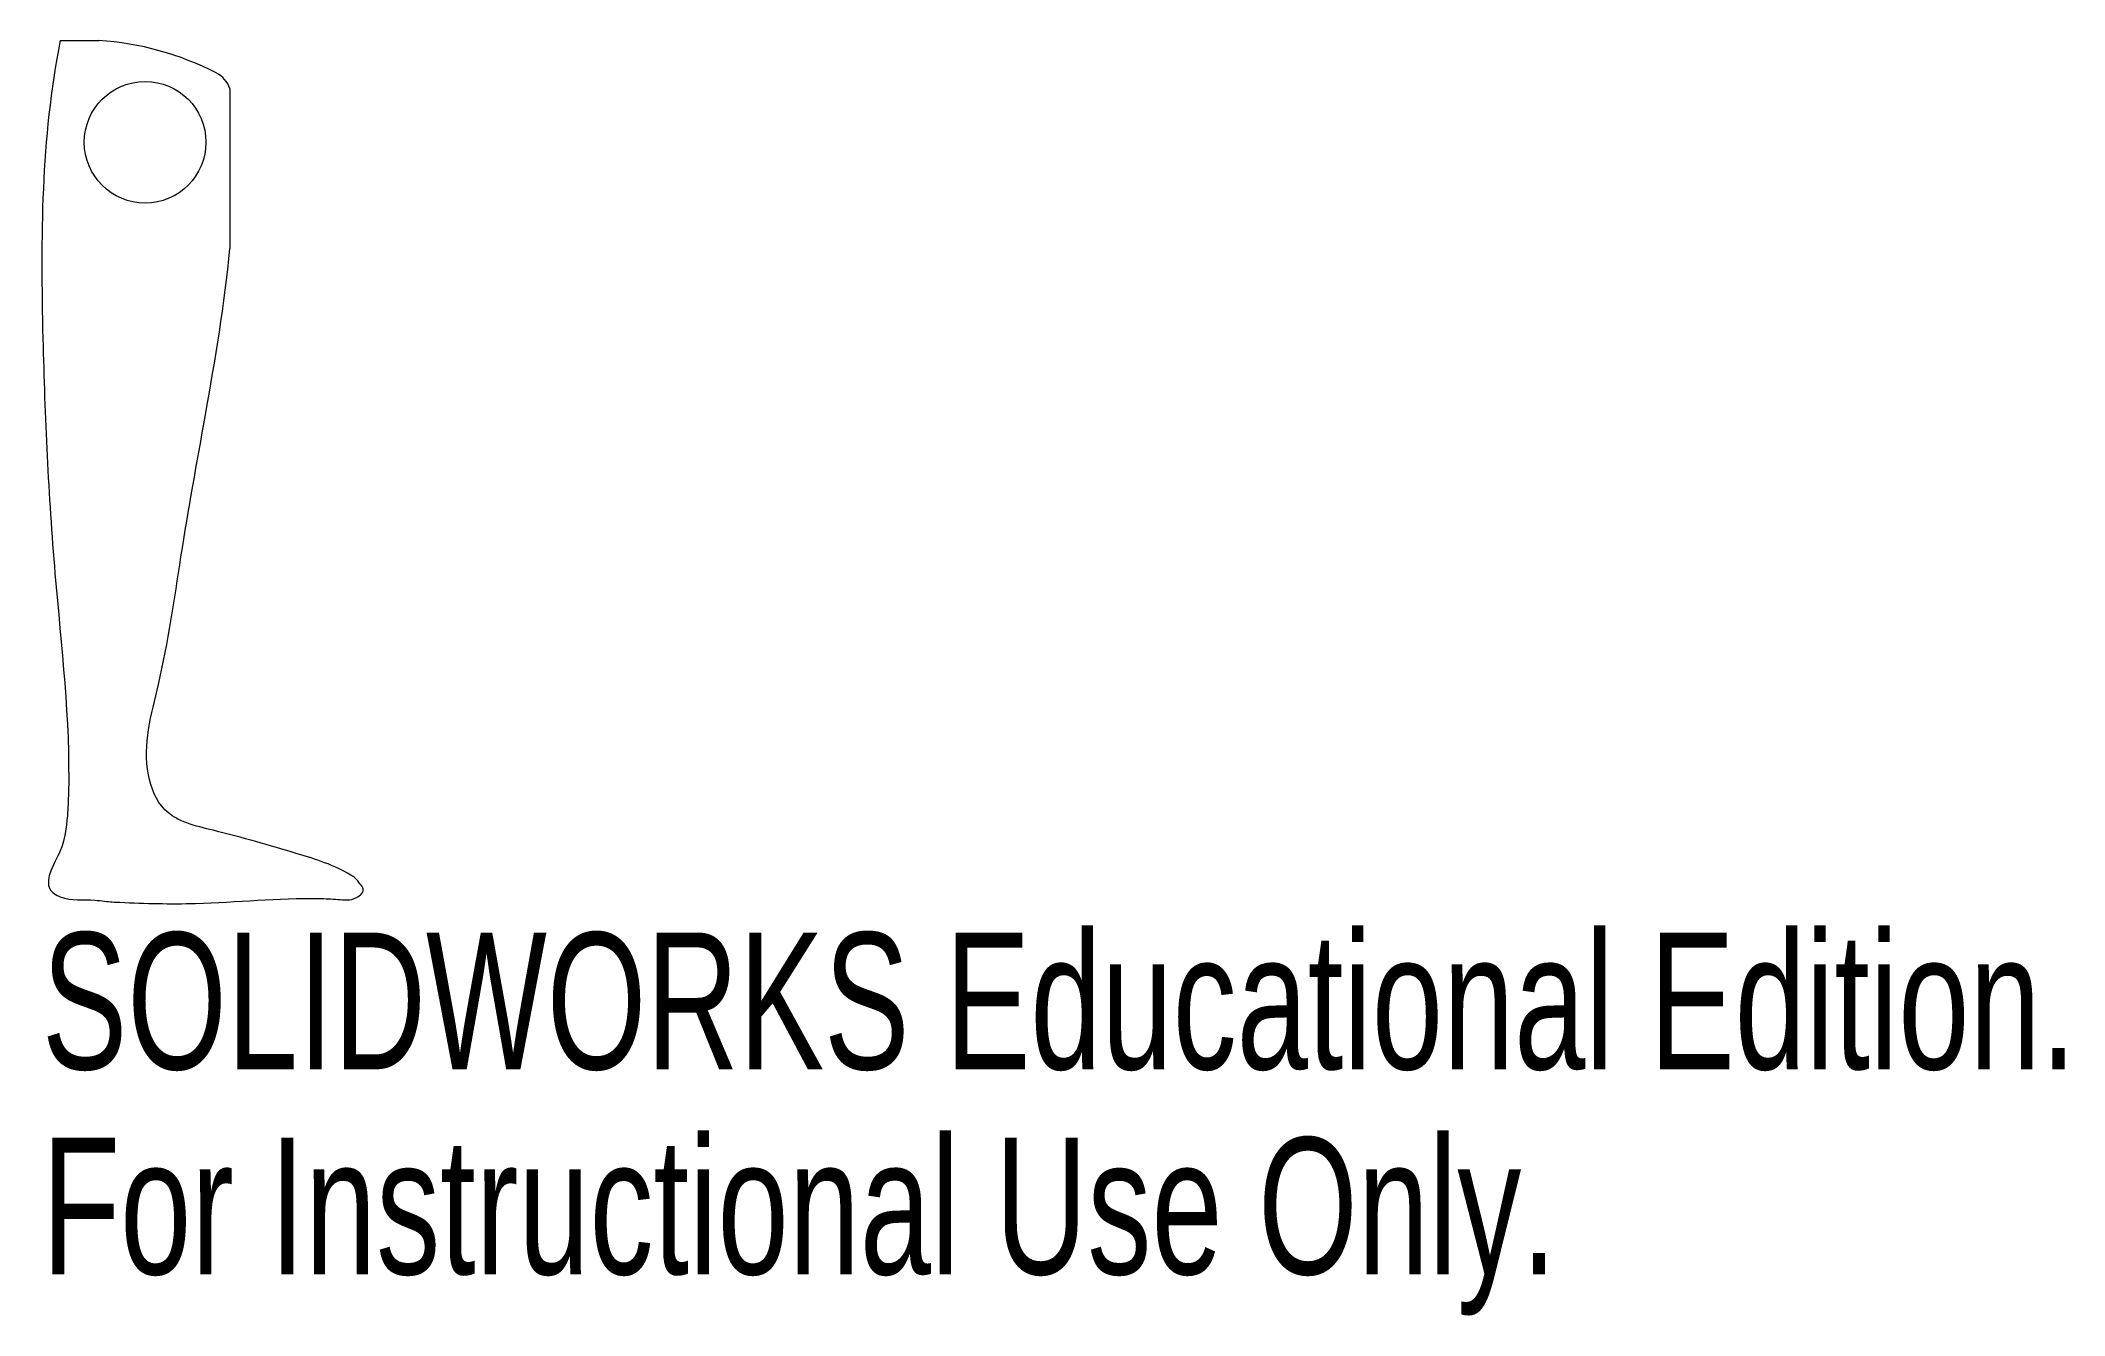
# Model space of a CAD drawing. Header units: millimetres. Extents: x -0.07 to 7.09, y -4.51 to 0.
import ezdxf

# ---------------------------------------------------------------- set-up
doc = ezdxf.new("R2010")
doc.units = ezdxf.units.MM
doc.styles.add('SLDTEXTSTYLE0', font='TXT', dxfattribs={"width": 0.7})

msp = doc.modelspace()

# ---------------------------------------------------------------- linework, layer by layer
at = {"color": 7, "linetype": 'Continuous', "lineweight": 15}
for p, q in [((0, 0), (0.1364, 0)), ((0.6, -0.1702), (0.6, -0.7355))]:
    msp.add_line(p, q, dxfattribs=at)
msp.add_circle((0.3, -0.36), 0.215, dxfattribs=at)
for centre, radius, start, end in [((0.0682, -1.0537), 1.0559, 62.75345, 86.29684), ((0.5058, -0.2039), 0.1, 19.68218, 62.75345)]:
    msp.add_arc(centre, radius, start, end, dxfattribs=at)
msp.add_open_spline([(0, 0), (-0.0691, -0.3473), (-0.0707, -0.9797), (-0.0307, -1.8656), (0.0387, -2.4295), (0.0254, -2.7558), (0.0121, -2.858), (-0.0379, -2.9309), (-0.0472, -3.0026), (0.0242, -3.0464), (0.0931, -3.0347), (0.1632, -3.045), (0.2821, -3.0515), (0.5355, -3.0571), (0.7915, -3.0292), (0.9816, -3.0362), (1.0375, -3.0444), (1.0803, -3.0052), (1.0578, -2.9809), (1.0458, -2.9631), (0.9742, -2.9175), (0.8031, -2.8642), (0.5876, -2.8019), (0.3635, -2.7521), (0.2774, -2.5337), (0.3676, -2.2321), (0.4259, -1.8094), (0.5189, -1.2961), (0.5812, -0.9325), (0.6, -0.7355)], degree=3, knots=[0, 0, 0, 0, 0.1404112, 0.2508819, 0.3540659, 0.3648908, 0.3816999, 0.3935754, 0.4006471, 0.4068203, 0.4230937, 0.4277562, 0.434983, 0.4705141, 0.5286271, 0.53731, 0.5460824, 0.5512919, 0.5539203, 0.5576601, 0.5601358, 0.5871672, 0.6281722, 0.6528001, 0.671012, 0.7135818, 0.7745729, 0.8421371, 0.9211811, 0.9211811, 0.9211811, 0.9211811], dxfattribs=at)

# ---------------------------------------------------------------- texts
at = {"color": 7, "linetype": 'Continuous', "char_height": 0.483362, "attachment_point": 1, "style": 'SLDTEXTSTYLE0'}
for s, insert in [('SOLIDWORKS Educational Edition.', (-0.0648, -3.1545)), ('For Instructional Use Only.', (-0.0648, -3.8795))]:
    msp.add_mtext(s, dxfattribs=dict(at, insert=insert))

doc.saveas('drawing.dxf')
